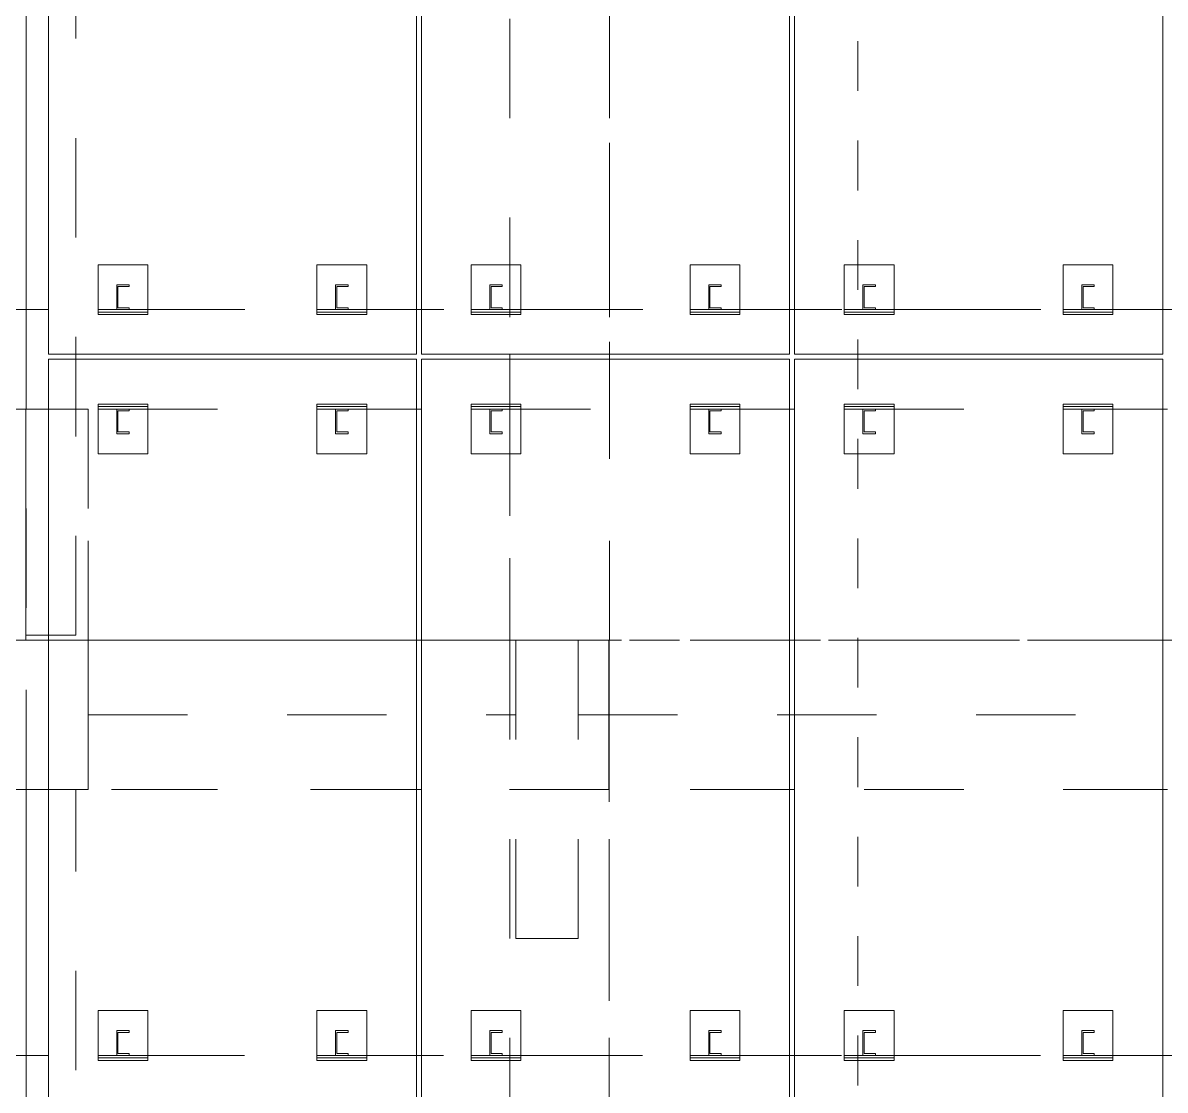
# Model space of a CAD drawing. Header units: millimetres. Extents: x 652937 to 1670132, y 1473552 to 2851037.
# Drawn here: x 663512.469 to 663517.062, y 1524528.41 to 1524532.704 of the extents above; entities that cross this region are included whole.
import ezdxf

# ---------------------------------------------------------------- set-up
doc = ezdxf.new("R2010")
doc.units = ezdxf.units.MM
for name, pattern in [('XKITLINE00', [0]), ('XKITLINE01', [4, 1, -1, 1, -1]), ('XKITLINE02', [4, 2, -2])]:
    doc.linetypes.add(name, pattern=pattern)
doc.layers.add('Part', color=7, linetype='Continuous', lineweight=0)
doc.layers.add('S-GRID', color=7, linetype='Continuous', lineweight=9)

# ---------------------------------------------------------------- blocks, each defined once
blk = doc.blocks.new('*A24833556')
at = {"layer": 'S-GRID', "color": 7, "linetype": 'XKITLINE01', "lineweight": 0}
blk.add_line((139.952037, 31.472868), (282.742408, 31.472868), dxfattribs=at)
blk = doc.blocks.new('*A24983571')
at = {"layer": 'Part', "color": 7, "linetype": 'XKITLINE02', "lineweight": 0}
for p, q in [((186.818399, 44.972868), (185.818397, 44.972868)), ((186.818399, 31.572868), (186.818399, 44.972868)), ((185.818399, 38.122868), (185.818399, 31.572868)), ((185.818397, 31.572868), (186.818399, 31.572868))]:
    blk.add_line(p, q, dxfattribs=at)
at = {"layer": 'Part', "color": 7, "linetype": 'XKITLINE00', "lineweight": 0}
blk.add_line((185.818399, 44.972868), (185.818399, 38.122868), dxfattribs=at)
blk = doc.blocks.new('*A25023575')
at = {"layer": 'Part', "color": 7, "linetype": 'XKITLINE02', "lineweight": 0}
for p, q in [((187.067339, 36.122868), (185.817337, 36.122868)), ((185.817337, 36.122868), (185.817337, 31.472868)), ((187.067337, 36.122868), (187.067337, 31.472868)), ((187.067339, 31.472868), (187.067339, 36.122868)), ((185.817337, 31.472868), (187.067339, 31.472868))]:
    blk.add_line(p, q, dxfattribs=at)
at = {"layer": 'Part', "color": 7, "linetype": 'XKITLINE00', "lineweight": 0}
blk.add_line((185.817339, 31.472868), (185.817339, 36.122868), dxfattribs=at)
blk = doc.blocks.new('*A25053578')
at = {"layer": 'Part', "color": 7, "linetype": 'XKITLINE02', "lineweight": 0}
for p, q in [((197.547339, 47.972868), (195.547337, 47.972868)), ((195.547337, 47.972868), (195.547337, 31.472868)), ((195.547339, 47.972868), (195.547339, 37.222868)), ((197.547337, 31.472868), (197.547337, 47.972868)), ((197.547339, 47.972868), (197.547339, 37.222868)), ((195.547339, 37.122868), (195.547339, 31.472868)), ((197.547339, 37.122868), (197.547339, 31.472868)), ((197.547339, 31.472868), (195.547337, 31.472868))]:
    blk.add_line(p, q, dxfattribs=at)
at = {"layer": 'Part', "color": 7, "linetype": 'XKITLINE00', "lineweight": 0}
for p, q in [((195.547339, 37.222868), (195.547339, 37.122868)), ((197.547339, 37.222868), (197.547339, 37.122868))]:
    blk.add_line(p, q, dxfattribs=at)
blk = doc.blocks.new('*A25163589')
at = {"layer": 'S-GRID', "color": 7, "linetype": 'XKITLINE01', "lineweight": 0}
blk.add_line((202.542339, -15.480012), (202.542339, 86.572868), dxfattribs=at)
blk = doc.blocks.new('*A25183591')
at = {"layer": 'Part', "color": 7, "linetype": 'XKITLINE02', "lineweight": 0}
for p, q in [((186.26736, 52.122868), (186.26736, 37.222868)), ((193.66736, 37.222868), (193.66736, 52.122868)), ((186.267361, 37.222868), (186.26736, 37.222868)), ((186.267361, 37.122868), (186.26736, 37.122868)), ((186.26736, 37.122868), (186.26736, 22.222868)), ((193.66736, 22.222868), (193.66736, 37.122868))]:
    blk.add_line(p, q, dxfattribs=at)
at = {"layer": 'Part', "color": 7, "linetype": 'XKITLINE00', "lineweight": 0}
for p, q in [((186.267361, 52.122868), (186.267361, 37.222868)), ((193.667361, 52.122868), (193.667361, 37.222868)), ((186.267361, 37.222868), (186.26736, 37.222868)), ((193.667361, 37.222868), (186.267361, 37.222868)), ((186.26736, 37.122868), (186.267361, 37.122868)), ((186.267361, 37.122868), (193.667361, 37.122868)), ((186.267361, 37.122868), (186.267361, 22.222868)), ((193.667361, 37.122868), (193.667361, 22.222868))]:
    blk.add_line(p, q, dxfattribs=at)
blk = doc.blocks.new('*A25193592')
at = {"layer": 'Part', "color": 7, "linetype": 'XKITLINE02', "lineweight": 0}
for p, q in [((193.76736, 52.122868), (193.76736, 37.222868)), ((201.16736, 37.222868), (201.16736, 52.122868)), ((193.767361, 37.222868), (193.76736, 37.222868)), ((193.767361, 37.122868), (193.76736, 37.122868)), ((193.76736, 37.122868), (193.76736, 22.222868)), ((201.16736, 22.222868), (201.16736, 37.122868))]:
    blk.add_line(p, q, dxfattribs=at)
at = {"layer": 'Part', "color": 7, "linetype": 'XKITLINE00', "lineweight": 0}
for p, q in [((193.767361, 52.122868), (193.767361, 37.222868)), ((201.167361, 52.122868), (201.167361, 37.222868)), ((193.767361, 37.222868), (193.76736, 37.222868)), ((201.167361, 37.222868), (193.767361, 37.222868)), ((193.76736, 37.122868), (193.767361, 37.122868)), ((193.767361, 37.122868), (201.167361, 37.122868)), ((193.767361, 37.122868), (193.767361, 22.222868)), ((201.167361, 37.122868), (201.167361, 22.222868))]:
    blk.add_line(p, q, dxfattribs=at)
blk = doc.blocks.new('*A25203593')
at = {"layer": 'Part', "color": 7, "linetype": 'XKITLINE02', "lineweight": 0}
for p, q in [((201.26736, 52.122868), (201.26736, 37.222868)), ((208.66736, 37.222868), (208.66736, 52.122868)), ((201.267361, 37.222868), (201.26736, 37.222868)), ((201.267361, 37.122868), (201.26736, 37.122868)), ((201.26736, 37.122868), (201.26736, 22.222868)), ((208.66736, 22.222868), (208.66736, 37.122868))]:
    blk.add_line(p, q, dxfattribs=at)
at = {"layer": 'Part', "color": 7, "linetype": 'XKITLINE00', "lineweight": 0}
for p, q in [((201.267361, 52.122868), (201.267361, 37.222868)), ((208.667361, 52.122868), (208.667361, 37.222868)), ((201.267361, 37.222868), (201.26736, 37.222868)), ((208.667361, 37.222868), (201.267361, 37.222868)), ((201.26736, 37.122868), (201.267361, 37.122868)), ((201.267361, 37.122868), (208.667361, 37.122868)), ((201.267361, 37.122868), (201.267361, 22.222868)), ((208.667361, 37.122868), (208.667361, 22.222868))]:
    blk.add_line(p, q, dxfattribs=at)
blk = doc.blocks.new('*A25343607')
at = {"layer": 'Part', "color": 7, "linetype": 'XKITLINE00', "lineweight": 0}
for p, q in [((186.267361, 23.122868), (175.512361, 23.122868)), ((193.767361, 23.122868), (193.667361, 23.122868)), ((201.267361, 23.122868), (201.167361, 23.122868)), ((208.767361, 23.122868), (208.667361, 23.122868))]:
    blk.add_line(p, q, dxfattribs=at)
at = {"layer": 'Part', "color": 7, "linetype": 'XKITLINE02', "lineweight": 0}
for p, q in [((226.21236, 23.122868), (186.267361, 23.122868)), ((193.667361, 23.122868), (186.267361, 23.122868)), ((201.167361, 23.122868), (193.767361, 23.122868)), ((208.667361, 23.122868), (201.267361, 23.122868))]:
    blk.add_line(p, q, dxfattribs=at)
blk = doc.blocks.new('*A25363609')
at = {"layer": 'Part', "color": 7, "linetype": 'XKITLINE02', "lineweight": 0}
for p, q in [((197.537361, 31.472868), (197.537359, 31.472868)), ((197.537359, 31.472868), (197.537359, 28.472868)), ((201.167361, 31.472868), (197.537359, 31.472868)), ((197.537361, 28.472868), (197.537361, 31.472868)), ((208.667361, 31.472868), (201.267361, 31.472868)), ((216.167361, 31.472868), (208.767361, 31.472868)), ((223.667361, 31.472868), (216.267361, 31.472868)), ((227.462361, 31.472868), (223.767361, 31.472868)), ((227.462359, 28.472868), (227.462359, 31.472868)), ((227.462361, 28.472868), (227.462361, 31.472868)), ((197.537359, 28.472868), (197.537361, 28.472868)), ((201.167361, 28.472868), (197.537359, 28.472868)), ((208.667361, 28.472868), (201.267361, 28.472868)), ((216.167361, 28.472868), (208.767361, 28.472868)), ((223.667361, 28.472868), (216.267361, 28.472868)), ((227.462361, 28.472868), (223.767361, 28.472868))]:
    blk.add_line(p, q, dxfattribs=at)
at = {"layer": 'Part', "color": 7, "linetype": 'XKITLINE00', "lineweight": 0}
for p, q in [((201.267361, 31.472868), (201.167361, 31.472868)), ((208.767361, 31.472868), (208.667361, 31.472868)), ((216.267361, 31.472868), (216.167361, 31.472868)), ((223.767361, 31.472868), (223.667361, 31.472868)), ((201.267361, 28.472868), (201.167361, 28.472868)), ((208.767361, 28.472868), (208.667361, 28.472868)), ((216.267361, 28.472868), (216.167361, 28.472868)), ((223.767361, 28.472868), (223.667361, 28.472868))]:
    blk.add_line(p, q, dxfattribs=at)
blk = doc.blocks.new('*A25843657')
at = {"layer": 'Part', "color": 7, "linetype": 'XKITLINE00', "lineweight": 0}
for p, q in [((186.267361, 31.472868), (175.512361, 31.472868)), ((193.767361, 31.472868), (193.667361, 31.472868)), ((186.267361, 28.472868), (175.512361, 28.472868)), ((193.767361, 28.472868), (193.667361, 28.472868))]:
    blk.add_line(p, q, dxfattribs=at)
at = {"layer": 'Part', "color": 7, "linetype": 'XKITLINE02', "lineweight": 0}
for p, q in [((193.667361, 31.472868), (186.267361, 31.472868)), ((197.537361, 31.472868), (193.767361, 31.472868)), ((197.537359, 28.472868), (197.537359, 31.472868)), ((197.537361, 28.472868), (197.537361, 31.472868)), ((197.537361, 28.472868), (173.512361, 28.472868)), ((193.667361, 28.472868), (186.267361, 28.472868))]:
    blk.add_line(p, q, dxfattribs=at)
blk = doc.blocks.new('*A26173690')
at = {"layer": 'Part', "color": 7, "linetype": 'XKITLINE02', "lineweight": 0}
for p, q in [((192.292407, 23.622868), (192.042406, 23.622868)), ((192.042406, 23.122868), (192.042406, 23.622868)), ((192.042407, 23.122868), (192.042407, 23.622868)), ((192.292407, 23.585368), (192.067406, 23.585368)), ((192.067406, 23.585368), (192.067406, 23.160368)), ((192.067407, 23.160368), (192.067407, 23.585368)), ((192.292406, 23.585368), (192.292406, 23.622868)), ((192.292407, 23.585368), (192.292407, 23.622868)), ((192.292407, 23.122868), (192.042406, 23.122868)), ((192.067406, 23.160368), (192.292407, 23.160368)), ((192.292406, 23.122868), (192.292406, 23.160368)), ((192.292407, 23.122868), (192.292407, 23.160368))]:
    blk.add_line(p, q, dxfattribs=at)
blk = doc.blocks.new('*A26183691')
at = {"layer": 'Part', "color": 7, "linetype": 'XKITLINE02', "lineweight": 0}
for p, q in [((187.892407, 23.622868), (187.642406, 23.622868)), ((187.642406, 23.122868), (187.642406, 23.622868)), ((187.642407, 23.122868), (187.642407, 23.622868)), ((187.892407, 23.585368), (187.667406, 23.585368)), ((187.667406, 23.585368), (187.667406, 23.160368)), ((187.667407, 23.160368), (187.667407, 23.585368)), ((187.892406, 23.585368), (187.892406, 23.622868)), ((187.892407, 23.585368), (187.892407, 23.622868)), ((187.892407, 23.122868), (187.642406, 23.122868)), ((187.667406, 23.160368), (187.892407, 23.160368)), ((187.892406, 23.122868), (187.892406, 23.160368)), ((187.892407, 23.122868), (187.892407, 23.160368))]:
    blk.add_line(p, q, dxfattribs=at)
blk = doc.blocks.new('*A26193692')
at = {"layer": 'Part', "color": 7, "linetype": 'XKITLINE02', "lineweight": 0}
for p, q in [((192.667392, 24.022868), (191.66739, 24.022868)), ((191.66739, 24.022868), (191.66739, 23.022868)), ((191.667392, 23.022868), (191.667392, 24.022868)), ((192.66739, 23.022868), (192.66739, 24.022868)), ((192.667392, 23.022868), (192.667392, 24.022868)), ((191.66739, 23.022868), (192.667392, 23.022868))]:
    blk.add_line(p, q, dxfattribs=at)
blk = doc.blocks.new('*A26203693')
at = {"layer": 'Part', "color": 7, "linetype": 'XKITLINE02', "lineweight": 0}
for p, q in [((188.267392, 24.022868), (187.26739, 24.022868)), ((187.26739, 24.022868), (187.26739, 23.022868)), ((187.267392, 23.022868), (187.267392, 24.022868)), ((188.26739, 23.022868), (188.26739, 24.022868)), ((188.267392, 23.022868), (188.267392, 24.022868)), ((187.26739, 23.022868), (188.267392, 23.022868))]:
    blk.add_line(p, q, dxfattribs=at)
blk = doc.blocks.new('*A26213694')
at = {"layer": 'Part', "color": 7, "linetype": 'XKITLINE02', "lineweight": 0}
for p, q in [((195.392407, 23.622868), (195.142406, 23.622868)), ((195.142406, 23.122868), (195.142406, 23.622868)), ((195.142407, 23.122868), (195.142407, 23.622868)), ((195.392407, 23.585368), (195.167406, 23.585368)), ((195.167406, 23.585368), (195.167406, 23.160368)), ((195.167407, 23.160368), (195.167407, 23.585368)), ((195.392406, 23.585368), (195.392406, 23.622868)), ((195.392407, 23.585368), (195.392407, 23.622868)), ((195.392407, 23.122868), (195.142406, 23.122868)), ((195.167406, 23.160368), (195.392407, 23.160368)), ((195.392406, 23.122868), (195.392406, 23.160368)), ((195.392407, 23.122868), (195.392407, 23.160368))]:
    blk.add_line(p, q, dxfattribs=at)
blk = doc.blocks.new('*A26223695')
at = {"layer": 'Part', "color": 7, "linetype": 'XKITLINE02', "lineweight": 0}
for p, q in [((195.767392, 24.022868), (194.76739, 24.022868)), ((194.76739, 24.022868), (194.76739, 23.022868)), ((194.767392, 23.022868), (194.767392, 24.022868)), ((195.76739, 23.022868), (195.76739, 24.022868)), ((195.767392, 23.022868), (195.767392, 24.022868)), ((194.76739, 23.022868), (195.767392, 23.022868))]:
    blk.add_line(p, q, dxfattribs=at)
blk = doc.blocks.new('*A26253698')
at = {"layer": 'Part', "color": 7, "linetype": 'XKITLINE02', "lineweight": 0}
for p, q in [((199.792407, 23.622868), (199.542406, 23.622868)), ((199.542406, 23.122868), (199.542406, 23.622868)), ((199.542407, 23.122868), (199.542407, 23.622868)), ((199.792407, 23.585368), (199.567406, 23.585368)), ((199.567406, 23.585368), (199.567406, 23.160368)), ((199.567407, 23.160368), (199.567407, 23.585368)), ((199.792406, 23.585368), (199.792406, 23.622868)), ((199.792407, 23.585368), (199.792407, 23.622868)), ((199.792407, 23.122868), (199.542406, 23.122868)), ((199.567406, 23.160368), (199.792407, 23.160368)), ((199.792406, 23.122868), (199.792406, 23.160368)), ((199.792407, 23.122868), (199.792407, 23.160368))]:
    blk.add_line(p, q, dxfattribs=at)
blk = doc.blocks.new('*A26263699')
at = {"layer": 'Part', "color": 7, "linetype": 'XKITLINE02', "lineweight": 0}
for p, q in [((200.167392, 24.022868), (199.16739, 24.022868)), ((199.16739, 24.022868), (199.16739, 23.022868)), ((199.167392, 23.022868), (199.167392, 24.022868)), ((200.16739, 23.022868), (200.16739, 24.022868)), ((200.167392, 23.022868), (200.167392, 24.022868)), ((199.16739, 23.022868), (200.167392, 23.022868))]:
    blk.add_line(p, q, dxfattribs=at)
blk = doc.blocks.new('*A26293702')
at = {"layer": 'Part', "color": 7, "linetype": 'XKITLINE02', "lineweight": 0}
for p, q in [((202.892407, 23.622868), (202.642406, 23.622868)), ((202.642406, 23.122868), (202.642406, 23.622868)), ((202.642407, 23.122868), (202.642407, 23.622868)), ((202.892407, 23.585368), (202.667406, 23.585368)), ((202.667406, 23.585368), (202.667406, 23.160368)), ((202.667407, 23.160368), (202.667407, 23.585368)), ((202.892406, 23.585368), (202.892406, 23.622868)), ((202.892407, 23.585368), (202.892407, 23.622868)), ((202.892407, 23.122868), (202.642406, 23.122868)), ((202.667406, 23.160368), (202.892407, 23.160368)), ((202.892406, 23.122868), (202.892406, 23.160368)), ((202.892407, 23.122868), (202.892407, 23.160368))]:
    blk.add_line(p, q, dxfattribs=at)
blk = doc.blocks.new('*A26303703')
at = {"layer": 'Part', "color": 7, "linetype": 'XKITLINE02', "lineweight": 0}
for p, q in [((203.267392, 24.022868), (202.26739, 24.022868)), ((202.26739, 24.022868), (202.26739, 23.022868)), ((202.267392, 23.022868), (202.267392, 24.022868)), ((203.26739, 23.022868), (203.26739, 24.022868)), ((203.267392, 23.022868), (203.267392, 24.022868)), ((202.26739, 23.022868), (203.267392, 23.022868))]:
    blk.add_line(p, q, dxfattribs=at)
blk = doc.blocks.new('*A26353708')
at = {"layer": 'Part', "color": 7, "linetype": 'XKITLINE02', "lineweight": 0}
for p, q in [((207.667392, 24.022868), (206.66739, 24.022868)), ((206.66739, 24.022868), (206.66739, 23.022868)), ((206.667392, 23.022868), (206.667392, 24.022868)), ((207.66739, 23.022868), (207.66739, 24.022868)), ((207.667392, 23.022868), (207.667392, 24.022868)), ((206.66739, 23.022868), (207.667392, 23.022868))]:
    blk.add_line(p, q, dxfattribs=at)
blk = doc.blocks.new('*A26363709')
at = {"layer": 'Part', "color": 7, "linetype": 'XKITLINE02', "lineweight": 0}
for p, q in [((207.292407, 23.622868), (207.042406, 23.622868)), ((207.042406, 23.122868), (207.042406, 23.622868)), ((207.042407, 23.122868), (207.042407, 23.622868)), ((207.292407, 23.585368), (207.067406, 23.585368)), ((207.067406, 23.585368), (207.067406, 23.160368)), ((207.067407, 23.160368), (207.067407, 23.585368)), ((207.292406, 23.585368), (207.292406, 23.622868)), ((207.292407, 23.585368), (207.292407, 23.622868)), ((207.292407, 23.122868), (207.042406, 23.122868)), ((207.067406, 23.160368), (207.292407, 23.160368)), ((207.292406, 23.122868), (207.292406, 23.160368)), ((207.292407, 23.122868), (207.292407, 23.160368))]:
    blk.add_line(p, q, dxfattribs=at)
blk = doc.blocks.new('*A27203793')
at = {"layer": 'Part', "color": 7, "linetype": 'XKITLINE02', "lineweight": 0}
for p, q in [((209.787338, 31.472868), (196.917336, 31.472868)), ((196.917338, 29.972868), (196.917338, 31.472868)), ((209.787338, 29.972868), (209.787338, 31.472868)), ((196.917336, 29.972868), (209.787338, 29.972868))]:
    blk.add_line(p, q, dxfattribs=at)
blk = doc.blocks.new('*A27213794')
at = {"layer": 'Part', "color": 7, "linetype": 'XKITLINE02', "lineweight": 0}
for p, q in [((187.068421, 31.472868), (185.818419, 31.472868)), ((185.818421, 28.472868), (185.818421, 31.472868)), ((187.068421, 28.472868), (187.068421, 31.472868)), ((185.818419, 28.472868), (187.068421, 28.472868))]:
    blk.add_line(p, q, dxfattribs=at)
blk = doc.blocks.new('*A27223795')
at = {"layer": 'Part', "color": 7, "linetype": 'XKITLINE02', "lineweight": 0}
for p, q in [((195.667338, 31.472868), (187.067336, 31.472868)), ((187.067338, 29.972868), (187.067338, 31.472868)), ((195.667338, 29.972868), (195.667338, 31.472868)), ((187.067336, 29.972868), (195.667338, 29.972868))]:
    blk.add_line(p, q, dxfattribs=at)
blk = doc.blocks.new('*A27233796')
at = {"layer": 'Part', "color": 7, "linetype": 'XKITLINE02', "lineweight": 0}
for p, q in [((196.917337, 31.472868), (195.667336, 31.472868)), ((195.667337, 25.472868), (195.667337, 31.472868)), ((196.917337, 25.472868), (196.917337, 31.472868)), ((195.667336, 25.472868), (196.917337, 25.472868))]:
    blk.add_line(p, q, dxfattribs=at)
blk = doc.blocks.new('*A27253798')
at = {"layer": 'Part', "color": 7, "linetype": 'XKITLINE02', "lineweight": 0}
for p, q in [((186.818398, 28.472868), (185.818397, 28.472868)), ((186.818398, 6.822868), (186.818398, 28.472868)), ((185.818398, 23.122868), (185.818398, 6.822868))]:
    blk.add_line(p, q, dxfattribs=at)
at = {"layer": 'Part', "color": 7, "linetype": 'XKITLINE00', "lineweight": 0}
blk.add_line((185.818398, 28.472868), (185.818398, 23.122868), dxfattribs=at)
blk = doc.blocks.new('*A27273800')
at = {"layer": 'Part', "color": 7, "linetype": 'XKITLINE02', "lineweight": 0}
for p, q in [((197.542361, 31.472868), (195.542359, 31.472868)), ((195.542359, 31.472868), (195.542359, 12.222868)), ((195.542361, 31.472868), (195.542361, 22.222868)), ((197.542359, 12.222868), (197.542359, 31.472868)), ((197.542361, 31.472868), (197.542361, 22.222868)), ((195.542361, 22.122868), (195.542361, 12.222868)), ((197.542361, 22.122868), (197.542361, 12.222868)), ((197.542361, 12.222868), (195.542359, 12.222868))]:
    blk.add_line(p, q, dxfattribs=at)
at = {"layer": 'Part', "color": 7, "linetype": 'XKITLINE00', "lineweight": 0}
for p, q in [((195.542361, 22.222868), (195.542361, 22.122868)), ((197.542361, 22.222868), (197.542361, 22.122868))]:
    blk.add_line(p, q, dxfattribs=at)
blk = doc.blocks.new('*A27283801')
at = {"layer": 'Part', "color": 7, "linetype": 'XKITLINE02', "lineweight": 0}
for p, q in [((203.267407, 23.122868), (202.267406, 23.122868)), ((202.267406, 23.122868), (202.267406, 23.072868)), ((202.267406, 23.072868), (203.267407, 23.072868)), ((202.267407, 23.122868), (202.267407, 23.072868)), ((203.267406, 23.122868), (203.267407, 23.122868)), ((203.267406, 23.122868), (203.267406, 23.072868)), ((203.267406, 23.072868), (203.267407, 23.072868)), ((203.267407, 23.072868), (203.267407, 23.122868))]:
    blk.add_line(p, q, dxfattribs=at)
blk = doc.blocks.new('*A27303803')
at = {"layer": 'Part', "color": 7, "linetype": 'XKITLINE02', "lineweight": 0}
for p, q in [((195.767407, 23.122868), (194.767406, 23.122868)), ((194.767406, 23.122868), (194.767406, 23.072868)), ((194.767406, 23.072868), (195.767407, 23.072868)), ((194.767407, 23.122868), (194.767407, 23.072868)), ((195.767406, 23.122868), (195.767407, 23.122868)), ((195.767406, 23.122868), (195.767406, 23.072868)), ((195.767406, 23.072868), (195.767407, 23.072868)), ((195.767407, 23.072868), (195.767407, 23.122868))]:
    blk.add_line(p, q, dxfattribs=at)
blk = doc.blocks.new('*A27313804')
at = {"layer": 'Part', "color": 7, "linetype": 'XKITLINE02', "lineweight": 0}
for p, q in [((200.167407, 23.122868), (199.167406, 23.122868)), ((199.167406, 23.122868), (199.167406, 23.072868)), ((199.167406, 23.072868), (200.167407, 23.072868)), ((199.167407, 23.122868), (199.167407, 23.072868)), ((200.167406, 23.122868), (200.167407, 23.122868)), ((200.167406, 23.122868), (200.167406, 23.072868)), ((200.167406, 23.072868), (200.167407, 23.072868)), ((200.167407, 23.072868), (200.167407, 23.122868))]:
    blk.add_line(p, q, dxfattribs=at)
blk = doc.blocks.new('*A27343807')
at = {"layer": 'Part', "color": 7, "linetype": 'XKITLINE02', "lineweight": 0}
for p, q in [((188.267407, 23.122868), (187.267406, 23.122868)), ((187.267406, 23.122868), (187.267406, 23.072868)), ((187.267406, 23.072868), (188.267407, 23.072868)), ((187.267407, 23.122868), (187.267407, 23.072868)), ((188.267406, 23.122868), (188.267407, 23.122868)), ((188.267406, 23.122868), (188.267406, 23.072868)), ((188.267406, 23.072868), (188.267407, 23.072868)), ((188.267407, 23.072868), (188.267407, 23.122868))]:
    blk.add_line(p, q, dxfattribs=at)
blk = doc.blocks.new('*A27353808')
at = {"layer": 'Part', "color": 7, "linetype": 'XKITLINE02', "lineweight": 0}
for p, q in [((192.667407, 23.122868), (191.667406, 23.122868)), ((191.667406, 23.122868), (191.667406, 23.072868)), ((191.667406, 23.072868), (192.667407, 23.072868)), ((191.667407, 23.122868), (191.667407, 23.072868)), ((192.667406, 23.122868), (192.667407, 23.122868)), ((192.667406, 23.122868), (192.667406, 23.072868)), ((192.667406, 23.072868), (192.667407, 23.072868)), ((192.667407, 23.072868), (192.667407, 23.122868))]:
    blk.add_line(p, q, dxfattribs=at)
blk = doc.blocks.new('*A27393812')
at = {"layer": 'Part', "color": 7, "linetype": 'XKITLINE02', "lineweight": 0}
for p, q in [((207.667407, 23.122868), (206.667406, 23.122868)), ((206.667406, 23.122868), (206.667406, 23.072868)), ((206.667406, 23.072868), (207.667407, 23.072868)), ((206.667407, 23.122868), (206.667407, 23.072868)), ((207.667406, 23.122868), (207.667407, 23.122868)), ((207.667406, 23.122868), (207.667406, 23.072868)), ((207.667406, 23.072868), (207.667407, 23.072868)), ((207.667407, 23.072868), (207.667407, 23.122868))]:
    blk.add_line(p, q, dxfattribs=at)
blk = doc.blocks.new('*A28013874')
at = {"layer": 'Part', "color": 7, "linetype": 'XKITLINE00', "lineweight": 0}
for p, q in [((186.267361, 38.122868), (175.517338, 38.122868)), ((193.767361, 38.122868), (193.667361, 38.122868)), ((201.267361, 38.122868), (201.167361, 38.122868)), ((208.767361, 38.122868), (208.667361, 38.122868)), ((175.517339, 36.122868), (186.267361, 36.122868)), ((193.667361, 36.122868), (193.767361, 36.122868)), ((201.167361, 36.122868), (201.267361, 36.122868)), ((208.667361, 36.122868), (208.767361, 36.122868))]:
    blk.add_line(p, q, dxfattribs=at)
at = {"layer": 'Part', "color": 7, "linetype": 'XKITLINE02', "lineweight": 0}
for p, q in [((226.217339, 38.122868), (186.267361, 38.122868)), ((193.667361, 38.122868), (186.267361, 38.122868)), ((201.167361, 38.122868), (193.767361, 38.122868)), ((208.667361, 38.122868), (201.267361, 38.122868)), ((193.667361, 36.122868), (186.267361, 36.122868)), ((201.167361, 36.122868), (193.667361, 36.122868)), ((208.667361, 36.122868), (201.167361, 36.122868)), ((216.167361, 36.122868), (208.667361, 36.122868))]:
    blk.add_line(p, q, dxfattribs=at)
blk = doc.blocks.new('*A30484121')
at = {"layer": 'Part', "color": 7, "linetype": 'XKITLINE02', "lineweight": 0}
for p, q in [((195.767407, 36.172868), (194.767406, 36.172868)), ((194.767406, 36.172868), (194.767406, 36.122868)), ((194.767406, 36.122868), (195.767407, 36.122868)), ((194.767407, 36.172868), (194.767407, 36.122868)), ((195.767406, 36.172868), (195.767407, 36.172868)), ((195.767406, 36.172868), (195.767406, 36.122868)), ((195.767406, 36.122868), (195.767407, 36.122868)), ((195.767407, 36.122868), (195.767407, 36.172868))]:
    blk.add_line(p, q, dxfattribs=at)
blk = doc.blocks.new('*A30494122')
at = {"layer": 'Part', "color": 7, "linetype": 'XKITLINE02', "lineweight": 0}
for p, q in [((195.767407, 38.122868), (194.767406, 38.122868)), ((194.767406, 38.122868), (194.767406, 38.072868)), ((194.767407, 38.122868), (194.767407, 38.072868)), ((195.767406, 38.122868), (195.767407, 38.122868)), ((195.767406, 38.122868), (195.767406, 38.072868)), ((195.767407, 38.072868), (195.767407, 38.122868)), ((194.767406, 38.072868), (195.767407, 38.072868)), ((195.767406, 38.072868), (195.767407, 38.072868))]:
    blk.add_line(p, q, dxfattribs=at)
blk = doc.blocks.new('*A30504123')
at = {"layer": 'Part', "color": 7, "linetype": 'XKITLINE02', "lineweight": 0}
for p, q in [((188.267407, 36.172868), (187.267406, 36.172868)), ((187.267406, 36.172868), (187.267406, 36.122868)), ((187.267406, 36.122868), (188.267407, 36.122868)), ((187.267407, 36.172868), (187.267407, 36.122868)), ((188.267406, 36.172868), (188.267407, 36.172868)), ((188.267406, 36.172868), (188.267406, 36.122868)), ((188.267406, 36.122868), (188.267407, 36.122868)), ((188.267407, 36.122868), (188.267407, 36.172868))]:
    blk.add_line(p, q, dxfattribs=at)
blk = doc.blocks.new('*A30514124')
at = {"layer": 'Part', "color": 7, "linetype": 'XKITLINE02', "lineweight": 0}
for p, q in [((192.667407, 36.172868), (191.667406, 36.172868)), ((191.667406, 36.172868), (191.667406, 36.122868)), ((191.667406, 36.122868), (192.667407, 36.122868)), ((191.667407, 36.172868), (191.667407, 36.122868)), ((192.667406, 36.172868), (192.667407, 36.172868)), ((192.667406, 36.172868), (192.667406, 36.122868)), ((192.667406, 36.122868), (192.667407, 36.122868)), ((192.667407, 36.122868), (192.667407, 36.172868))]:
    blk.add_line(p, q, dxfattribs=at)
blk = doc.blocks.new('*A30524125')
at = {"layer": 'Part', "color": 7, "linetype": 'XKITLINE02', "lineweight": 0}
for p, q in [((188.267407, 38.122868), (187.267406, 38.122868)), ((187.267406, 38.122868), (187.267406, 38.072868)), ((187.267407, 38.122868), (187.267407, 38.072868)), ((188.267406, 38.122868), (188.267407, 38.122868)), ((188.267406, 38.122868), (188.267406, 38.072868)), ((188.267407, 38.072868), (188.267407, 38.122868)), ((187.267406, 38.072868), (188.267407, 38.072868)), ((188.267406, 38.072868), (188.267407, 38.072868))]:
    blk.add_line(p, q, dxfattribs=at)
blk = doc.blocks.new('*A30534126')
at = {"layer": 'Part', "color": 7, "linetype": 'XKITLINE02', "lineweight": 0}
for p, q in [((192.667407, 38.122868), (191.667406, 38.122868)), ((191.667406, 38.122868), (191.667406, 38.072868)), ((191.667407, 38.122868), (191.667407, 38.072868)), ((192.667406, 38.122868), (192.667407, 38.122868)), ((192.667406, 38.122868), (192.667406, 38.072868)), ((192.667407, 38.072868), (192.667407, 38.122868)), ((191.667406, 38.072868), (192.667407, 38.072868)), ((192.667406, 38.072868), (192.667407, 38.072868))]:
    blk.add_line(p, q, dxfattribs=at)
blk = doc.blocks.new('*A30654138')
at = {"layer": 'Part', "color": 7, "linetype": 'XKITLINE02', "lineweight": 0}
for p, q in [((195.767392, 39.022868), (194.76739, 39.022868)), ((194.76739, 39.022868), (194.76739, 38.022868)), ((194.767392, 38.022868), (194.767392, 39.022868)), ((195.76739, 38.022868), (195.76739, 39.022868)), ((195.767392, 38.022868), (195.767392, 39.022868)), ((194.76739, 38.022868), (195.767392, 38.022868))]:
    blk.add_line(p, q, dxfattribs=at)
blk = doc.blocks.new('*A30664139')
at = {"layer": 'Part', "color": 7, "linetype": 'XKITLINE02', "lineweight": 0}
for p, q in [((195.392407, 38.622868), (195.142406, 38.622868)), ((195.142406, 38.122868), (195.142406, 38.622868)), ((195.142407, 38.122868), (195.142407, 38.622868)), ((195.392407, 38.585368), (195.167406, 38.585368)), ((195.167406, 38.585368), (195.167406, 38.160368)), ((195.167407, 38.160368), (195.167407, 38.585368)), ((195.392406, 38.585368), (195.392406, 38.622868)), ((195.392407, 38.585368), (195.392407, 38.622868)), ((195.392407, 38.122868), (195.142406, 38.122868)), ((195.167406, 38.160368), (195.392407, 38.160368)), ((195.392406, 38.122868), (195.392406, 38.160368)), ((195.392407, 38.122868), (195.392407, 38.160368))]:
    blk.add_line(p, q, dxfattribs=at)
blk = doc.blocks.new('*A30674140')
at = {"layer": 'Part', "color": 7, "linetype": 'XKITLINE02', "lineweight": 0}
for p, q in [((192.292407, 38.622868), (192.042406, 38.622868)), ((192.042406, 38.122868), (192.042406, 38.622868)), ((192.042407, 38.122868), (192.042407, 38.622868)), ((192.292407, 38.585368), (192.067406, 38.585368)), ((192.067406, 38.585368), (192.067406, 38.160368)), ((192.067407, 38.160368), (192.067407, 38.585368)), ((192.292406, 38.585368), (192.292406, 38.622868)), ((192.292407, 38.585368), (192.292407, 38.622868)), ((192.292407, 38.122868), (192.042406, 38.122868)), ((192.067406, 38.160368), (192.292407, 38.160368)), ((192.292406, 38.122868), (192.292406, 38.160368)), ((192.292407, 38.122868), (192.292407, 38.160368))]:
    blk.add_line(p, q, dxfattribs=at)
blk = doc.blocks.new('*A30684141')
at = {"layer": 'Part', "color": 7, "linetype": 'XKITLINE02', "lineweight": 0}
for p, q in [((187.892407, 38.622868), (187.642406, 38.622868)), ((187.642406, 38.122868), (187.642406, 38.622868)), ((187.642407, 38.122868), (187.642407, 38.622868)), ((187.892407, 38.585368), (187.667406, 38.585368)), ((187.667406, 38.585368), (187.667406, 38.160368)), ((187.667407, 38.160368), (187.667407, 38.585368)), ((187.892406, 38.585368), (187.892406, 38.622868)), ((187.892407, 38.585368), (187.892407, 38.622868)), ((187.892407, 38.122868), (187.642406, 38.122868)), ((187.667406, 38.160368), (187.892407, 38.160368)), ((187.892406, 38.122868), (187.892406, 38.160368)), ((187.892407, 38.122868), (187.892407, 38.160368))]:
    blk.add_line(p, q, dxfattribs=at)
blk = doc.blocks.new('*A30694142')
at = {"layer": 'Part', "color": 7, "linetype": 'XKITLINE02', "lineweight": 0}
for p, q in [((192.667392, 39.022868), (191.66739, 39.022868)), ((191.66739, 39.022868), (191.66739, 38.022868)), ((191.667392, 38.022868), (191.667392, 39.022868)), ((192.66739, 38.022868), (192.66739, 39.022868)), ((192.667392, 38.022868), (192.667392, 39.022868)), ((191.66739, 38.022868), (192.667392, 38.022868))]:
    blk.add_line(p, q, dxfattribs=at)
blk = doc.blocks.new('*A30704143')
at = {"layer": 'Part', "color": 7, "linetype": 'XKITLINE02', "lineweight": 0}
for p, q in [((188.267392, 39.022868), (187.26739, 39.022868)), ((187.26739, 39.022868), (187.26739, 38.022868)), ((187.267392, 38.022868), (187.267392, 39.022868)), ((188.26739, 38.022868), (188.26739, 39.022868)), ((188.267392, 38.022868), (188.267392, 39.022868)), ((187.26739, 38.022868), (188.267392, 38.022868))]:
    blk.add_line(p, q, dxfattribs=at)
blk = doc.blocks.new('*A30714144')
at = {"layer": 'Part', "color": 7, "linetype": 'XKITLINE02', "lineweight": 0}
for p, q in [((192.292407, 36.122868), (192.042406, 36.122868)), ((192.042406, 35.622868), (192.042406, 36.122868)), ((192.042407, 35.622868), (192.042407, 36.122868)), ((192.292407, 36.085368), (192.067406, 36.085368)), ((192.067406, 36.085368), (192.067406, 35.660368)), ((192.067407, 35.660368), (192.067407, 36.085368)), ((192.292406, 36.085368), (192.292406, 36.122868)), ((192.292407, 36.085368), (192.292407, 36.122868)), ((192.292407, 35.622868), (192.042406, 35.622868)), ((192.067406, 35.660368), (192.292407, 35.660368)), ((192.292406, 35.622868), (192.292406, 35.660368)), ((192.292407, 35.622868), (192.292407, 35.660368))]:
    blk.add_line(p, q, dxfattribs=at)
blk = doc.blocks.new('*A30724145')
at = {"layer": 'Part', "color": 7, "linetype": 'XKITLINE02', "lineweight": 0}
for p, q in [((187.892407, 36.122868), (187.642406, 36.122868)), ((187.642406, 35.622868), (187.642406, 36.122868)), ((187.642407, 35.622868), (187.642407, 36.122868)), ((187.892407, 36.085368), (187.667406, 36.085368)), ((187.667406, 36.085368), (187.667406, 35.660368)), ((187.667407, 35.660368), (187.667407, 36.085368)), ((187.892406, 36.085368), (187.892406, 36.122868)), ((187.892407, 36.085368), (187.892407, 36.122868)), ((187.892407, 35.622868), (187.642406, 35.622868)), ((187.667406, 35.660368), (187.892407, 35.660368)), ((187.892406, 35.622868), (187.892406, 35.660368)), ((187.892407, 35.622868), (187.892407, 35.660368))]:
    blk.add_line(p, q, dxfattribs=at)
blk = doc.blocks.new('*A30734146')
at = {"layer": 'Part', "color": 7, "linetype": 'XKITLINE02', "lineweight": 0}
for p, q in [((192.667392, 36.222868), (191.66739, 36.222868)), ((191.66739, 36.222868), (191.66739, 35.222868)), ((191.667392, 35.222868), (191.667392, 36.222868)), ((192.66739, 35.222868), (192.66739, 36.222868)), ((192.667392, 35.222868), (192.667392, 36.222868)), ((191.66739, 35.222868), (192.667392, 35.222868))]:
    blk.add_line(p, q, dxfattribs=at)
blk = doc.blocks.new('*A30744147')
at = {"layer": 'Part', "color": 7, "linetype": 'XKITLINE02', "lineweight": 0}
for p, q in [((188.267392, 36.222868), (187.26739, 36.222868)), ((187.26739, 36.222868), (187.26739, 35.222868)), ((187.267392, 35.222868), (187.267392, 36.222868)), ((188.26739, 35.222868), (188.26739, 36.222868)), ((188.267392, 35.222868), (188.267392, 36.222868)), ((187.26739, 35.222868), (188.267392, 35.222868))]:
    blk.add_line(p, q, dxfattribs=at)
blk = doc.blocks.new('*A30754148')
at = {"layer": 'Part', "color": 7, "linetype": 'XKITLINE02', "lineweight": 0}
for p, q in [((195.392407, 36.122868), (195.142406, 36.122868)), ((195.142406, 35.622868), (195.142406, 36.122868)), ((195.142407, 35.622868), (195.142407, 36.122868)), ((195.392407, 36.085368), (195.167406, 36.085368)), ((195.167406, 36.085368), (195.167406, 35.660368)), ((195.167407, 35.660368), (195.167407, 36.085368)), ((195.392406, 36.085368), (195.392406, 36.122868)), ((195.392407, 36.085368), (195.392407, 36.122868)), ((195.392407, 35.622868), (195.142406, 35.622868)), ((195.167406, 35.660368), (195.392407, 35.660368)), ((195.392406, 35.622868), (195.392406, 35.660368)), ((195.392407, 35.622868), (195.392407, 35.660368))]:
    blk.add_line(p, q, dxfattribs=at)
blk = doc.blocks.new('*A30764149')
at = {"layer": 'Part', "color": 7, "linetype": 'XKITLINE02', "lineweight": 0}
for p, q in [((195.767392, 36.222868), (194.76739, 36.222868)), ((194.76739, 36.222868), (194.76739, 35.222868)), ((194.767392, 35.222868), (194.767392, 36.222868)), ((195.76739, 35.222868), (195.76739, 36.222868)), ((195.767392, 35.222868), (195.767392, 36.222868)), ((194.76739, 35.222868), (195.767392, 35.222868))]:
    blk.add_line(p, q, dxfattribs=at)
blk = doc.blocks.new('*A30774150')
at = {"layer": 'Part', "color": 7, "linetype": 'XKITLINE02', "lineweight": 0}
for p, q in [((203.267407, 36.172868), (202.267406, 36.172868)), ((202.267406, 36.172868), (202.267406, 36.122868)), ((202.267406, 36.122868), (203.267407, 36.122868)), ((202.267407, 36.172868), (202.267407, 36.122868)), ((203.267406, 36.172868), (203.267407, 36.172868)), ((203.267406, 36.172868), (203.267406, 36.122868)), ((203.267406, 36.122868), (203.267407, 36.122868)), ((203.267407, 36.122868), (203.267407, 36.172868))]:
    blk.add_line(p, q, dxfattribs=at)
blk = doc.blocks.new('*A30784151')
at = {"layer": 'Part', "color": 7, "linetype": 'XKITLINE02', "lineweight": 0}
for p, q in [((203.267407, 38.122868), (202.267406, 38.122868)), ((202.267406, 38.122868), (202.267406, 38.072868)), ((202.267407, 38.122868), (202.267407, 38.072868)), ((203.267406, 38.122868), (203.267407, 38.122868)), ((203.267406, 38.122868), (203.267406, 38.072868)), ((203.267407, 38.072868), (203.267407, 38.122868)), ((202.267406, 38.072868), (203.267407, 38.072868)), ((203.267406, 38.072868), (203.267407, 38.072868))]:
    blk.add_line(p, q, dxfattribs=at)
blk = doc.blocks.new('*A30794152')
at = {"layer": 'Part', "color": 7, "linetype": 'XKITLINE02', "lineweight": 0}
for p, q in [((200.167407, 36.172868), (199.167406, 36.172868)), ((199.167406, 36.172868), (199.167406, 36.122868)), ((199.167406, 36.122868), (200.167407, 36.122868)), ((199.167407, 36.172868), (199.167407, 36.122868)), ((200.167406, 36.172868), (200.167407, 36.172868)), ((200.167406, 36.172868), (200.167406, 36.122868)), ((200.167406, 36.122868), (200.167407, 36.122868)), ((200.167407, 36.122868), (200.167407, 36.172868))]:
    blk.add_line(p, q, dxfattribs=at)
blk = doc.blocks.new('*A30804153')
at = {"layer": 'Part', "color": 7, "linetype": 'XKITLINE02', "lineweight": 0}
for p, q in [((200.167407, 38.122868), (199.167406, 38.122868)), ((199.167406, 38.122868), (199.167406, 38.072868)), ((199.167407, 38.122868), (199.167407, 38.072868)), ((200.167406, 38.122868), (200.167407, 38.122868)), ((200.167406, 38.122868), (200.167406, 38.072868)), ((200.167407, 38.072868), (200.167407, 38.122868)), ((199.167406, 38.072868), (200.167407, 38.072868)), ((200.167406, 38.072868), (200.167407, 38.072868))]:
    blk.add_line(p, q, dxfattribs=at)
blk = doc.blocks.new('*A30814154')
at = {"layer": 'Part', "color": 7, "linetype": 'XKITLINE02', "lineweight": 0}
for p, q in [((207.667407, 36.172868), (206.667406, 36.172868)), ((206.667406, 36.172868), (206.667406, 36.122868)), ((206.667406, 36.122868), (207.667407, 36.122868)), ((206.667407, 36.172868), (206.667407, 36.122868)), ((207.667406, 36.172868), (207.667407, 36.172868)), ((207.667406, 36.172868), (207.667406, 36.122868)), ((207.667406, 36.122868), (207.667407, 36.122868)), ((207.667407, 36.122868), (207.667407, 36.172868))]:
    blk.add_line(p, q, dxfattribs=at)
blk = doc.blocks.new('*A30824155')
at = {"layer": 'Part', "color": 7, "linetype": 'XKITLINE02', "lineweight": 0}
for p, q in [((207.667407, 38.122868), (206.667406, 38.122868)), ((206.667406, 38.122868), (206.667406, 38.072868)), ((206.667407, 38.122868), (206.667407, 38.072868)), ((207.667406, 38.122868), (207.667407, 38.122868)), ((207.667406, 38.122868), (207.667406, 38.072868)), ((207.667407, 38.072868), (207.667407, 38.122868)), ((206.667406, 38.072868), (207.667407, 38.072868)), ((207.667406, 38.072868), (207.667407, 38.072868))]:
    blk.add_line(p, q, dxfattribs=at)
blk = doc.blocks.new('*A30914164')
at = {"layer": 'Part', "color": 7, "linetype": 'XKITLINE02', "lineweight": 0}
for p, q in [((200.167392, 39.022868), (199.16739, 39.022868)), ((199.16739, 39.022868), (199.16739, 38.022868)), ((199.167392, 38.022868), (199.167392, 39.022868)), ((200.16739, 38.022868), (200.16739, 39.022868)), ((200.167392, 38.022868), (200.167392, 39.022868)), ((199.16739, 38.022868), (200.167392, 38.022868))]:
    blk.add_line(p, q, dxfattribs=at)
blk = doc.blocks.new('*A30924165')
at = {"layer": 'Part', "color": 7, "linetype": 'XKITLINE02', "lineweight": 0}
for p, q in [((199.792407, 38.622868), (199.542406, 38.622868)), ((199.542406, 38.122868), (199.542406, 38.622868)), ((199.542407, 38.122868), (199.542407, 38.622868)), ((199.792407, 38.585368), (199.567406, 38.585368)), ((199.567406, 38.585368), (199.567406, 38.160368)), ((199.567407, 38.160368), (199.567407, 38.585368)), ((199.792406, 38.585368), (199.792406, 38.622868)), ((199.792407, 38.585368), (199.792407, 38.622868)), ((199.792407, 38.122868), (199.542406, 38.122868)), ((199.567406, 38.160368), (199.792407, 38.160368)), ((199.792406, 38.122868), (199.792406, 38.160368)), ((199.792407, 38.122868), (199.792407, 38.160368))]:
    blk.add_line(p, q, dxfattribs=at)
blk = doc.blocks.new('*A30934166')
at = {"layer": 'Part', "color": 7, "linetype": 'XKITLINE02', "lineweight": 0}
for p, q in [((199.792407, 36.122868), (199.542406, 36.122868)), ((199.542406, 35.622868), (199.542406, 36.122868)), ((199.542407, 35.622868), (199.542407, 36.122868)), ((199.792407, 36.085368), (199.567406, 36.085368)), ((199.567406, 36.085368), (199.567406, 35.660368)), ((199.567407, 35.660368), (199.567407, 36.085368)), ((199.792406, 36.085368), (199.792406, 36.122868)), ((199.792407, 36.085368), (199.792407, 36.122868)), ((199.792407, 35.622868), (199.542406, 35.622868)), ((199.567406, 35.660368), (199.792407, 35.660368)), ((199.792406, 35.622868), (199.792406, 35.660368)), ((199.792407, 35.622868), (199.792407, 35.660368))]:
    blk.add_line(p, q, dxfattribs=at)
blk = doc.blocks.new('*A30944167')
at = {"layer": 'Part', "color": 7, "linetype": 'XKITLINE02', "lineweight": 0}
for p, q in [((200.167392, 36.222868), (199.16739, 36.222868)), ((199.16739, 36.222868), (199.16739, 35.222868)), ((199.167392, 35.222868), (199.167392, 36.222868)), ((200.16739, 35.222868), (200.16739, 36.222868)), ((200.167392, 35.222868), (200.167392, 36.222868)), ((199.16739, 35.222868), (200.167392, 35.222868))]:
    blk.add_line(p, q, dxfattribs=at)
blk = doc.blocks.new('*A30954168')
at = {"layer": 'Part', "color": 7, "linetype": 'XKITLINE02', "lineweight": 0}
for p, q in [((202.892407, 38.622868), (202.642406, 38.622868)), ((202.642406, 38.122868), (202.642406, 38.622868)), ((202.642407, 38.122868), (202.642407, 38.622868)), ((202.892407, 38.585368), (202.667406, 38.585368)), ((202.667406, 38.585368), (202.667406, 38.160368)), ((202.667407, 38.160368), (202.667407, 38.585368)), ((202.892406, 38.585368), (202.892406, 38.622868)), ((202.892407, 38.585368), (202.892407, 38.622868)), ((202.892407, 38.122868), (202.642406, 38.122868)), ((202.667406, 38.160368), (202.892407, 38.160368)), ((202.892406, 38.122868), (202.892406, 38.160368)), ((202.892407, 38.122868), (202.892407, 38.160368))]:
    blk.add_line(p, q, dxfattribs=at)
blk = doc.blocks.new('*A30964169')
at = {"layer": 'Part', "color": 7, "linetype": 'XKITLINE02', "lineweight": 0}
for p, q in [((203.267392, 39.022868), (202.26739, 39.022868)), ((202.26739, 39.022868), (202.26739, 38.022868)), ((202.267392, 38.022868), (202.267392, 39.022868)), ((203.26739, 38.022868), (203.26739, 39.022868)), ((203.267392, 38.022868), (203.267392, 39.022868)), ((202.26739, 38.022868), (203.267392, 38.022868))]:
    blk.add_line(p, q, dxfattribs=at)
blk = doc.blocks.new('*A30974170')
at = {"layer": 'Part', "color": 7, "linetype": 'XKITLINE02', "lineweight": 0}
for p, q in [((202.892407, 36.122868), (202.642406, 36.122868)), ((202.642406, 35.622868), (202.642406, 36.122868)), ((202.642407, 35.622868), (202.642407, 36.122868)), ((202.892407, 36.085368), (202.667406, 36.085368)), ((202.667406, 36.085368), (202.667406, 35.660368)), ((202.667407, 35.660368), (202.667407, 36.085368)), ((202.892406, 36.085368), (202.892406, 36.122868)), ((202.892407, 36.085368), (202.892407, 36.122868)), ((202.892407, 35.622868), (202.642406, 35.622868)), ((202.667406, 35.660368), (202.892407, 35.660368)), ((202.892406, 35.622868), (202.892406, 35.660368)), ((202.892407, 35.622868), (202.892407, 35.660368))]:
    blk.add_line(p, q, dxfattribs=at)
blk = doc.blocks.new('*A30984171')
at = {"layer": 'Part', "color": 7, "linetype": 'XKITLINE02', "lineweight": 0}
for p, q in [((203.267392, 36.222868), (202.26739, 36.222868)), ((202.26739, 36.222868), (202.26739, 35.222868)), ((202.267392, 35.222868), (202.267392, 36.222868)), ((203.26739, 35.222868), (203.26739, 36.222868)), ((203.267392, 35.222868), (203.267392, 36.222868)), ((202.26739, 35.222868), (203.267392, 35.222868))]:
    blk.add_line(p, q, dxfattribs=at)
blk = doc.blocks.new('*A31034176')
at = {"layer": 'Part', "color": 7, "linetype": 'XKITLINE02', "lineweight": 0}
for p, q in [((207.667392, 36.222868), (206.66739, 36.222868)), ((206.66739, 36.222868), (206.66739, 35.222868)), ((206.667392, 35.222868), (206.667392, 36.222868)), ((207.66739, 35.222868), (207.66739, 36.222868)), ((207.667392, 35.222868), (207.667392, 36.222868)), ((206.66739, 35.222868), (207.667392, 35.222868))]:
    blk.add_line(p, q, dxfattribs=at)
blk = doc.blocks.new('*A31044177')
at = {"layer": 'Part', "color": 7, "linetype": 'XKITLINE02', "lineweight": 0}
for p, q in [((207.292407, 36.122868), (207.042406, 36.122868)), ((207.042406, 35.622868), (207.042406, 36.122868)), ((207.042407, 35.622868), (207.042407, 36.122868)), ((207.292407, 36.085368), (207.067406, 36.085368)), ((207.067406, 36.085368), (207.067406, 35.660368)), ((207.067407, 35.660368), (207.067407, 36.085368)), ((207.292406, 36.085368), (207.292406, 36.122868)), ((207.292407, 36.085368), (207.292407, 36.122868)), ((207.292407, 35.622868), (207.042406, 35.622868)), ((207.067406, 35.660368), (207.292407, 35.660368)), ((207.292406, 35.622868), (207.292406, 35.660368)), ((207.292407, 35.622868), (207.292407, 35.660368))]:
    blk.add_line(p, q, dxfattribs=at)
blk = doc.blocks.new('*A31054178')
at = {"layer": 'Part', "color": 7, "linetype": 'XKITLINE02', "lineweight": 0}
for p, q in [((207.667392, 39.022868), (206.66739, 39.022868)), ((206.66739, 39.022868), (206.66739, 38.022868)), ((206.667392, 38.022868), (206.667392, 39.022868)), ((207.66739, 38.022868), (207.66739, 39.022868)), ((207.667392, 38.022868), (207.667392, 39.022868)), ((206.66739, 38.022868), (207.667392, 38.022868))]:
    blk.add_line(p, q, dxfattribs=at)
blk = doc.blocks.new('*A31064179')
at = {"layer": 'Part', "color": 7, "linetype": 'XKITLINE02', "lineweight": 0}
for p, q in [((207.292407, 38.622868), (207.042406, 38.622868)), ((207.042406, 38.122868), (207.042406, 38.622868)), ((207.042407, 38.122868), (207.042407, 38.622868)), ((207.292407, 38.585368), (207.067406, 38.585368)), ((207.067406, 38.585368), (207.067406, 38.160368)), ((207.067407, 38.160368), (207.067407, 38.585368)), ((207.292406, 38.585368), (207.292406, 38.622868)), ((207.292407, 38.585368), (207.292407, 38.622868)), ((207.292407, 38.122868), (207.042406, 38.122868)), ((207.067406, 38.160368), (207.292407, 38.160368)), ((207.292406, 38.122868), (207.292406, 38.160368)), ((207.292407, 38.122868), (207.292407, 38.160368))]:
    blk.add_line(p, q, dxfattribs=at)

msp = doc.modelspace()

# ---------------------------------------------------------------- block references
at = {"color": 7, "lineweight": 0, "xscale": 0.2, "yscale": 0.2, "zscale": 0.2}
for name in ['*A25163589', '*A25183591', '*A25193592', '*A25203593', '*A25053578', '*A24983571', '*A30704143', '*A30694142', '*A30654138', '*A30914164', '*A30964169', '*A31054178', '*A30684141', '*A30674140', '*A30664139', '*A30924165', '*A30954168', '*A31064179', '*A28013874', '*A30524125', '*A30534126', '*A30494122', '*A30804153', '*A30784151', '*A30824155', '*A30744147', '*A30504123', '*A30734146', '*A30514124', '*A30764149', '*A30484121', '*A30944167', '*A30794152', '*A30984171', '*A30774150', '*A31034176', '*A30814154', '*A25023575', '*A30724145', '*A30714144', '*A30754148', '*A30934166', '*A30974170', '*A31044177', '*A24833556', '*A25843657', '*A27213794', '*A27223795', '*A27273800', '*A27233796', '*A27203793', '*A25363609', '*A27253798', '*A26203693', '*A26193692', '*A26223695', '*A26263699', '*A26303703', '*A26353708', '*A26183691', '*A26173690', '*A26213694', '*A26253698', '*A26293702', '*A26363709', '*A25343607', '*A27343807', '*A27353808', '*A27303803', '*A27313804', '*A27283801', '*A27393812']:
    msp.add_blockref(name, (663475.3182, 1524523.9257), dxfattribs=at)

doc.saveas('drawing.dxf')
